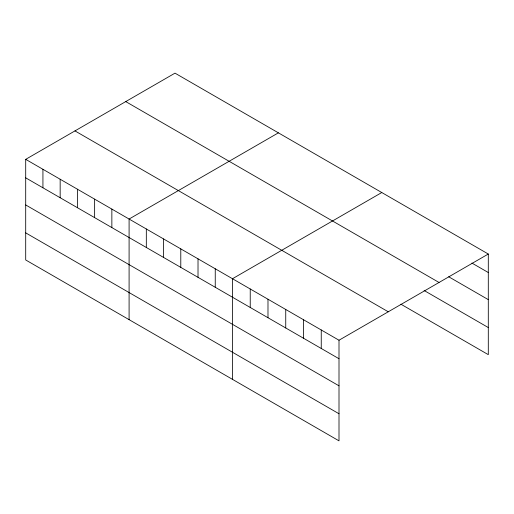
<?xml version="1.0" encoding="UTF-8"?>
<svg xmlns="http://www.w3.org/2000/svg" width="514" height="514" viewBox="0 0 514 514"><rect width="100%" height="100%" fill="white"/><g stroke="black" fill="none" stroke-linecap="round" stroke-linejoin="round"><path stroke-width="0.77" d="M25.7 159.346L339.002 340.229L339.002 440.851L25.7 259.968L25.7 159.346L174.998 73.149L488.3 254.032L488.3 354.654L400.894 304.192M278.389 132.843L129.091 219.035L129.091 319.657M381.78 192.532L232.482 278.729L232.482 379.351M339.002 340.229L488.3 254.032M471.91 263.065L488.3 272.529M448.696 276.763L488.3 299.63M125.731 101.592L439.033 282.475M424.114 290.494L488.3 327.553M74.967 130.903L388.269 311.786M25.7 177.838L339.002 358.727M25.7 204.945L339.002 385.828M25.7 232.868L339.002 413.751M321.25 329.975L321.25 348.473M303.498 319.727L303.498 338.225M285.739 309.479L285.739 327.977M267.987 299.225L267.987 317.723M250.234 288.977L250.234 307.475M215.25 268.777L215.25 287.275M198.018 258.831L198.018 277.329M180.787 248.879L180.787 267.376M163.555 238.933L163.555 257.43M146.323 228.987L146.323 247.478M111.859 209.089L111.859 227.58M94.627 199.136L94.627 217.634M77.396 189.191L77.396 207.688M60.164 179.245L60.164 197.736M42.932 169.292L42.932 187.79"/></g></svg>
